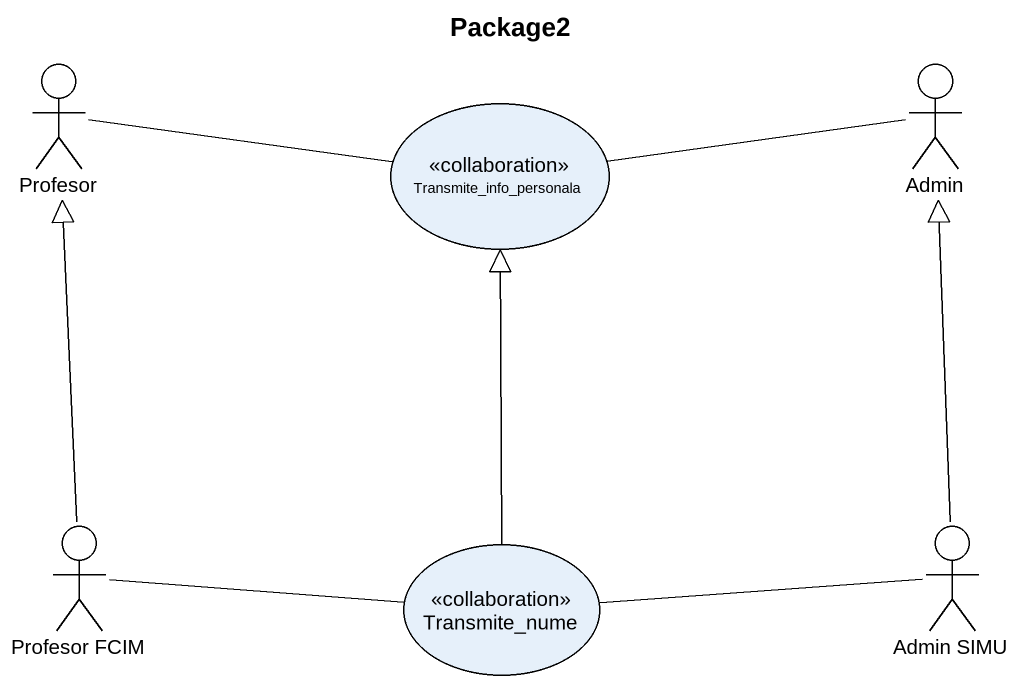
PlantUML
@startuml
title Package2
actor Profesor
actor Admin
usecase Transmite_info_personala <<collaboration>>
actor "Profesor FCIM" as Profesor_FCIM
usecase Transmite_nume <<collaboration>>
actor "Admin SIMU" as Admin_SIMU
Profesor -right- Transmite_info_personala
Transmite_info_personala -right- Admin
Profesor_FCIM -up-|> Profesor
Profesor_FCIM -right- Transmite_nume
Transmite_nume -up-|> Transmite_info_personala
Transmite_nume -right- Admin_SIMU
Admin_SIMU -up-|> Admin
@enduml
